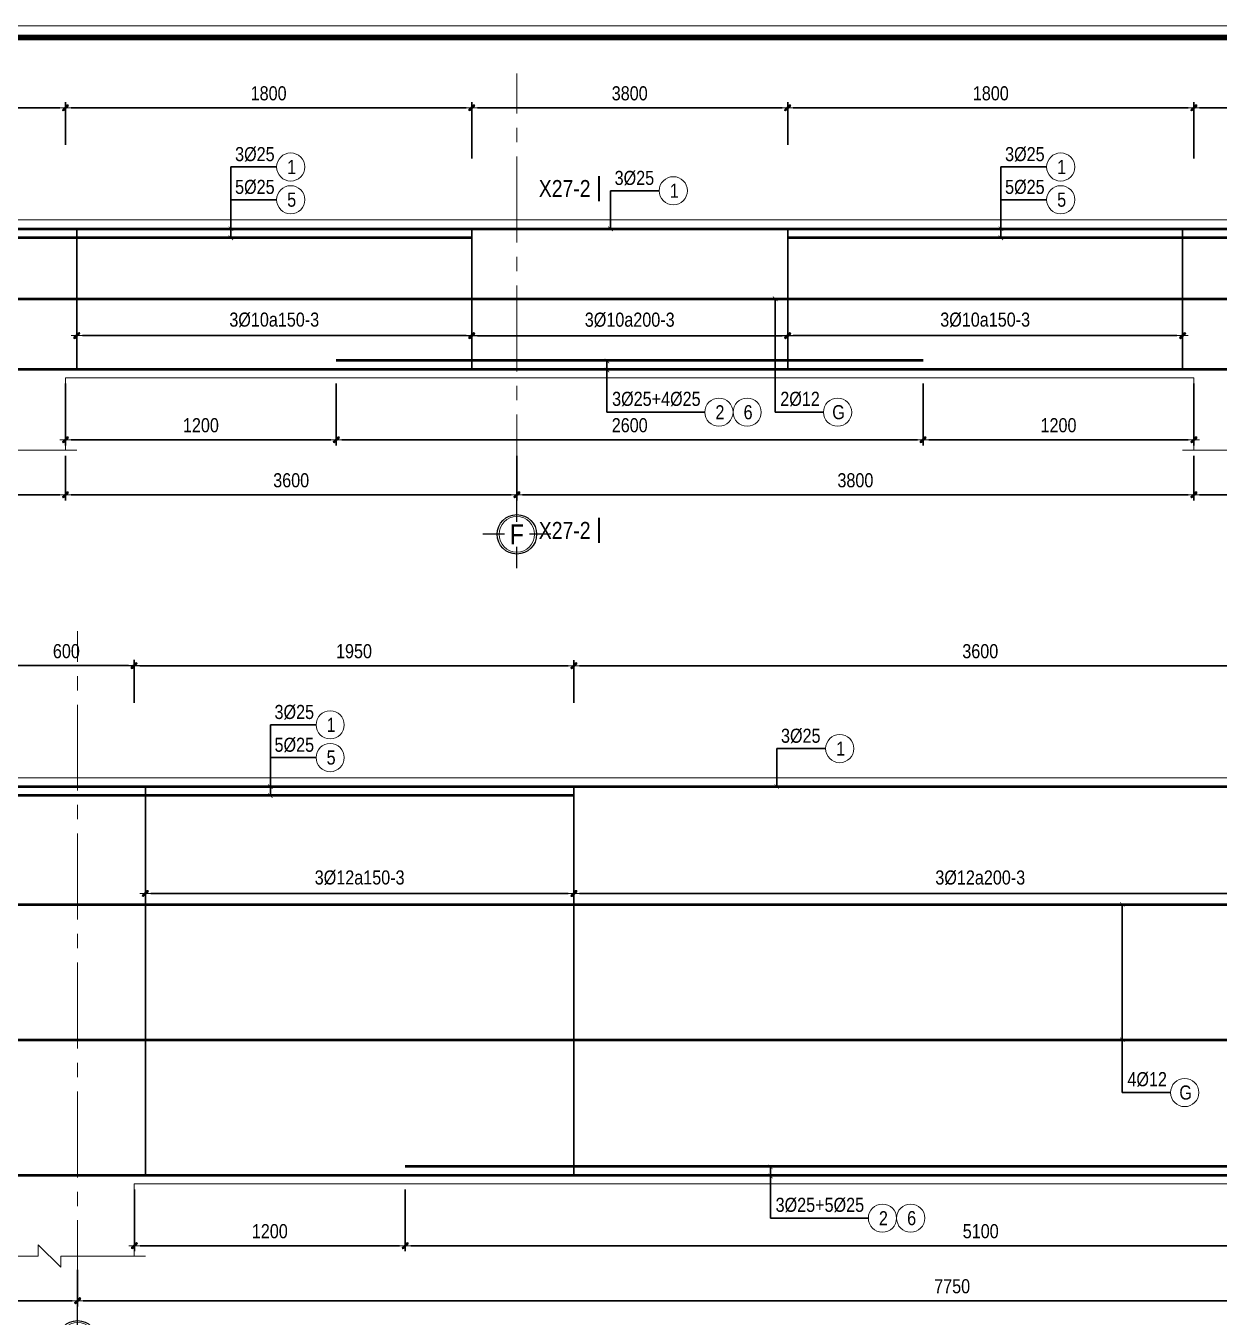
# Model space of a CAD drawing. Header units: millimetres. Extents: x 397144 to 8960116, y 345581 to 674207.
# Drawn here: x 5004912 to 5010199, y 657787 to 663512 of the extents above; entities that cross this region are included whole.
import ezdxf
from ezdxf.enums import TextEntityAlignment as Align
from ezdxf.xclip import XClip

# ---------------------------------------------------------------- set-up
doc = ezdxf.new("R2010")
doc.units = ezdxf.units.MM
doc.header["$XCLIPFRAME"] = 0
doc.header["$PDSIZE"] = -10
doc.linetypes.add('CENTER2', pattern=[28.575, 19.05, -3.175, 3.175, -3.175])
doc.linetypes.add('HIDDEN', pattern=[0.375, 0.25, -0.125])
doc.layers.get('0').update_dxf_attribs({"linetype": 'CONTINUOUS'})
doc.layers.get('Defpoints').update_dxf_attribs({"color": 12, "linetype": 'CONTINUOUS'})
for name, color, linetype, lineweight in [('2', 2, 'CONTINUOUS', 20), ('CDAI', 8, 'CONTINUOUS', 30), ('CTHEP', 2, 'CONTINUOUS', 50), ('DBAO', 3, 'CONTINUOUS', 20), ('DGIONG', 4, 'CONTINUOUS', 13), ('KTH', 150, 'CONTINUOUS', 5), ('Net khuat', 8, 'HIDDEN', 13), ('STICK', 1, 'CONTINUOUS', 9), ('TEXT', 7, 'CONTINUOUS', 15)]:
    doc.layers.add(name, color=color, linetype=linetype, lineweight=lineweight)
doc.layers.add('8', color=8, linetype='CONTINUOUS')
doc.styles.add('HELVECONDENSE', font='VHELVCN_0.TTF')
doc.styles.add('Star-HelCon', font='VHELVCN_0.TTF')
doc.styles.add('TTP-HelCon', font='VHELVCN_0.TTF')
doc.styles.add('VNI-HELVE-CONDENSE', font='VHELVCN_0.TTF')
doc.dimstyles.new('kc-25', dxfattribs={"dimtxt": 62.5, "dimasz": 20, "dimexe": 20, "dimexo": 50, "dimgap": 25, "dimtad": 3, "dimdec": 0, "dimzin": 0, "dimdsep": 46, "dimtxsty": 'VNI-HELVE-CONDENSE', "dimblk": 'DIM', "dimcen": 2.5, "dimclrd": 256, "dimclre": 154, "dimclrt": 7, "dimaunit": 1, "dimadec": 0, "dimazin": 0, "dimtfac": 1, "dimtdec": 0, "dimtix": 1, "dimtmove": 0, "dimatfit": 3, "dimldrblk": 'DOT', "dimfxl": 1, "dimtolj": 1, "dimtzin": 0, "dimarcsym": 0})
doc.dimstyles.new('TTP-25', dxfattribs={"dimscale": 25, "dimtxt": 2.5, "dimasz": 1, "dimexe": 1, "dimexo": 1, "dimgap": 0.09, "dimtad": 0, "dimdec": 4, "dimrnd": 5, "dimzin": 9, "dimdsep": 46, "dimtxsty": 'TTP-HelCon', "dimblk": 'Stick1', "dimcen": 0.09, "dimdle": 1.5, "dimclrd": 256, "dimclre": 256, "dimclrt": 7, "dimadec": 0, "dimazin": 0, "dimtfac": 1, "dimtdec": 4, "dimtmove": 0, "dimatfit": 3, "dimldrblk": '_ArchTick1', "dimfxl": 1, "dimtvp": 1, "dimtolj": 1, "dimtzin": 0, "dimarcsym": 0})

# ---------------------------------------------------------------- blocks, each defined once
blk = doc.blocks.new('CHG_XX_Khung ten')
blk.add_lwpolyline([(15, 579), (826, 579), (826, 15), (15, 15)], close=True)
at = {"color": 4, "linetype": 'Continuous', "const_width": 1}
blk.add_lwpolyline([(17, 577), (824, 577), (824, 17), (17, 17)], close=True, dxfattribs=at)
blk = doc.blocks.new('AX-23')
at = {"layer": 'CTHEP'}
for points in [[(5210678.44019, 643496.13721), (5163537.28851, 643496.29177)], [(5163595.52747, 643250.68189), (5163595.52747, 642974.29181), (5170027.41841, 642974.27066), (5170607.28015, 642874.26875), (5179208.43687, 642874.24047), (5179782.48238, 642974.23858), (5186008.5266, 642974.2181), (5186608.43827, 642874.21613), (5195208.43895, 642874.18785), (5195804.61955, 642974.18589), (5202007.80519, 642974.16549), (5202608.43826, 642874.16351), (5210608.44019, 642874.13721), (5210608.44019, 643335.29438)]]:
    blk.add_lwpolyline(points, dxfattribs=at)
at = {"layer": 'Net khuat', "ltscale": 200}
blk.add_lwpolyline([(5163507.28851, 642935.29177), (5163507.28851, 642935.29177), (5163807.28851, 642935.29177), (5163807.28851, 643305.29177), (5210408.4402, 643305.13721), (5210408.4402, 642935.13721), (5210408.4402, 642935.13721), (5210708.4402, 642935.13721)], dxfattribs=at)
blk = doc.blocks.new('Stick1')
at = {"layer": 'STICK'}
h = blk.add_hatch(color=256, dxfattribs=at)
edge = h.paths.add_edge_path()
edge.add_line((0.3, 0.5), (-0.5, -0.3))
edge.add_arc((-0.4, -0.4), 0.141, 135, 315)
edge.add_line((-0.3, -0.5), (0.5, 0.3))
edge.add_arc((0.4, 0.4), 0.141, 315, 495)
blk.add_line((1, 0), (-1, 0), dxfattribs=at)
blk.add_lwpolyline([(0.3, 0.5), (-0.5, -0.3, 1), (-0.3, -0.5), (0.5, 0.3, 1), (0.3, 0.5, 1)], format="xyb", dxfattribs=at)
blk = doc.blocks.new('*D2116')
at = {"layer": 'Defpoints', "color": 0, "transparency": 16777216}
for p in [(5196900.1, 630867.2), (5197500.1, 630867.2), (5197500.1, 630669)]:
    blk.add_point(p, dxfattribs=at)
at = {"layer": 'KTH', "lineweight": -2, "transparency": 16777216}
for p, q in [((5196900.1, 630842.2), (5196900.1, 630644)), ((5197500.1, 630842.2), (5197500.1, 630644)), ((5196925.1, 630669), (5197475.1, 630669))]:
    blk.add_line(p, q, dxfattribs=at)
at = {"layer": 'KTH', "lineweight": -2, "transparency": 16777216, "xscale": 25, "yscale": 25, "zscale": 25, "rotation": 180}
blk.add_blockref('Stick1', (5196900.1, 630669), dxfattribs=at)
at = {"layer": 'KTH', "lineweight": -2, "transparency": 16777216, "xscale": 25, "yscale": 25, "zscale": 25}
blk.add_blockref('Stick1', (5197500.1, 630669), dxfattribs=at)
at = {"layer": 'KTH', "color": 7, "transparency": 16777216, "insert": (5197200.1, 630732.8), "char_height": 62.5, "attachment_point": 5, "style": 'TTP-HelCon'}
blk.add_mtext('\\A1;600', dxfattribs=at)
blk = doc.blocks.new('_ArchTick1')
at = {"color": 0, "const_width": 3.81}
blk.add_lwpolyline([(-12.7, -12.7), (12.7, 12.7)], dxfattribs=at)
blk = doc.blocks.new('*D2120')
at = {"layer": 'Defpoints', "color": 0, "transparency": 16777216}
for p in [(5202500.1, 630867.2), (5203100.1, 630867.2), (5203100.1, 630669)]:
    blk.add_point(p, dxfattribs=at)
at = {"layer": 'KTH', "lineweight": -2, "transparency": 16777216}
for p, q in [((5202500.1, 630842.2), (5202500.1, 630644)), ((5203100.1, 630842.2), (5203100.1, 630644)), ((5202525.1, 630669), (5203075.1, 630669))]:
    blk.add_line(p, q, dxfattribs=at)
at = {"layer": 'KTH', "lineweight": -2, "transparency": 16777216, "xscale": 25, "yscale": 25, "zscale": 25, "rotation": 180}
blk.add_blockref('Stick1', (5202500.1, 630669), dxfattribs=at)
at = {"layer": 'KTH', "lineweight": -2, "transparency": 16777216, "xscale": 25, "yscale": 25, "zscale": 25}
blk.add_blockref('Stick1', (5203100.1, 630669), dxfattribs=at)
at = {"layer": 'KTH', "color": 7, "transparency": 16777216, "insert": (5202800.1, 630732.8), "char_height": 62.5, "attachment_point": 5, "style": 'TTP-HelCon'}
blk.add_mtext('\\A1;600', dxfattribs=at)
blk = doc.blocks.new('*D2121')
at = {"layer": 'Defpoints', "color": 0, "transparency": 16777216}
for p in [(5197500.1, 632384.5), (5196900.1, 632195.5), (5197500.1, 632195.5)]:
    blk.add_point(p, dxfattribs=at)
at = {"layer": 'KTH', "lineweight": -2, "transparency": 16777216}
for p, q in [((5196900.1, 632220.5), (5196900.1, 632409.5)), ((5196925.1, 632384.5), (5197475.1, 632384.5)), ((5197500.1, 632220.5), (5197500.1, 632409.5))]:
    blk.add_line(p, q, dxfattribs=at)
at = {"layer": 'KTH', "lineweight": -2, "transparency": 16777216, "xscale": 25, "yscale": 25, "zscale": 25, "rotation": 180}
blk.add_blockref('Stick1', (5196900.1, 632384.5), dxfattribs=at)
at = {"layer": 'KTH', "lineweight": -2, "transparency": 16777216, "xscale": 25, "yscale": 25, "zscale": 25}
blk.add_blockref('Stick1', (5197500.1, 632384.5), dxfattribs=at)
at = {"layer": 'KTH', "color": 7, "transparency": 16777216, "insert": (5197200.1, 632448.3), "char_height": 62.5, "attachment_point": 5, "style": 'TTP-HelCon'}
blk.add_mtext('\\A1;600', dxfattribs=at)
blk = doc.blocks.new('*D2122')
at = {"layer": 'Defpoints', "color": 0, "transparency": 16777216}
for p in [(5203100.1, 632384.5), (5202500.1, 632195.5), (5203100.1, 632195.5)]:
    blk.add_point(p, dxfattribs=at)
at = {"layer": 'KTH', "lineweight": -2, "transparency": 16777216}
for p, q in [((5202500.1, 632220.5), (5202500.1, 632409.5)), ((5202525.1, 632384.5), (5203075.1, 632384.5)), ((5203100.1, 632220.5), (5203100.1, 632409.5))]:
    blk.add_line(p, q, dxfattribs=at)
at = {"layer": 'KTH', "lineweight": -2, "transparency": 16777216, "xscale": 25, "yscale": 25, "zscale": 25, "rotation": 180}
blk.add_blockref('Stick1', (5202500.1, 632384.5), dxfattribs=at)
at = {"layer": 'KTH', "lineweight": -2, "transparency": 16777216, "xscale": 25, "yscale": 25, "zscale": 25}
blk.add_blockref('Stick1', (5203100.1, 632384.5), dxfattribs=at)
at = {"layer": 'KTH', "color": 7, "transparency": 16777216, "insert": (5202800.1, 632448.3), "char_height": 62.5, "attachment_point": 5, "style": 'TTP-HelCon'}
blk.add_mtext('\\A1;600', dxfattribs=at)
blk = doc.blocks.new('*D2123')
at = {"layer": 'Defpoints', "color": 0, "transparency": 16777216}
for p in [(5200700.1, 631657.1), (5202450.1, 631657.1), (5200700.1, 631374.4)]:
    blk.add_point(p, dxfattribs=at)
at = {"layer": 'KTH', "lineweight": -2, "transparency": 16777216}
for p, q in [((5200700.1, 631632.1), (5200700.1, 631349.4)), ((5202450.1, 631632.1), (5202450.1, 631349.4)), ((5202425.1, 631374.4), (5200725.1, 631374.4))]:
    blk.add_line(p, q, dxfattribs=at)
at = {"layer": 'KTH', "lineweight": -2, "transparency": 16777216, "xscale": 25, "yscale": 25, "zscale": 25, "rotation": 180}
blk.add_blockref('Stick1', (5200700.1, 631374.4), dxfattribs=at)
at = {"layer": 'KTH', "lineweight": -2, "transparency": 16777216, "xscale": 25, "yscale": 25, "zscale": 25}
blk.add_blockref('Stick1', (5202450.1, 631374.4), dxfattribs=at)
at = {"layer": 'KTH', "color": 7, "transparency": 16777216, "insert": (5201575.1, 631444.3), "char_height": 62.5, "attachment_point": 5, "style": 'TTP-HelCon'}
blk.add_mtext('\\A1;3Þ10a150-3', dxfattribs=at)
blk = doc.blocks.new('*D2128')
at = {"layer": 'Defpoints', "color": 0, "transparency": 16777216}
for p in [(5214050.1, 632384.5), (5213450.1, 632195.5), (5214050.1, 632195.5)]:
    blk.add_point(p, dxfattribs=at)
at = {"layer": 'KTH', "lineweight": -2, "transparency": 16777216}
for p, q in [((5213450.1, 632220.5), (5213450.1, 632409.5)), ((5213475.1, 632384.5), (5214025.1, 632384.5)), ((5214050.1, 632220.5), (5214050.1, 632409.5))]:
    blk.add_line(p, q, dxfattribs=at)
at = {"layer": 'KTH', "lineweight": -2, "transparency": 16777216, "xscale": 25, "yscale": 25, "zscale": 25, "rotation": 180}
blk.add_blockref('Stick1', (5213450.1, 632384.5), dxfattribs=at)
at = {"layer": 'KTH', "lineweight": -2, "transparency": 16777216, "xscale": 25, "yscale": 25, "zscale": 25}
blk.add_blockref('Stick1', (5214050.1, 632384.5), dxfattribs=at)
at = {"layer": 'KTH', "color": 7, "transparency": 16777216, "insert": (5213750.1, 632448.3), "char_height": 62.5, "attachment_point": 5, "style": 'TTP-HelCon'}
blk.add_mtext('\\A1;600', dxfattribs=at)
blk = doc.blocks.new('*D2129')
at = {"layer": 'Defpoints', "color": 0, "transparency": 16777216}
for p in [(5214100.1, 631657.1), (5215999.1, 631657.1), (5215999.1, 631374.4)]:
    blk.add_point(p, dxfattribs=at)
at = {"layer": 'KTH', "lineweight": -2, "transparency": 16777216}
for p, q in [((5214100.1, 631632.1), (5214100.1, 631349.4)), ((5215999.1, 631632.1), (5215999.1, 631349.4)), ((5214125.1, 631374.4), (5215974.1, 631374.4))]:
    blk.add_line(p, q, dxfattribs=at)
at = {"layer": 'KTH', "lineweight": -2, "transparency": 16777216, "xscale": 25, "yscale": 25, "zscale": 25, "rotation": 180}
blk.add_blockref('Stick1', (5214100.1, 631374.4), dxfattribs=at)
at = {"layer": 'KTH', "lineweight": -2, "transparency": 16777216, "xscale": 25, "yscale": 25, "zscale": 25}
blk.add_blockref('Stick1', (5215999.1, 631374.4), dxfattribs=at)
at = {"layer": 'KTH', "color": 7, "transparency": 16777216, "insert": (5215049.6, 631444.3), "char_height": 62.5, "attachment_point": 5, "style": 'TTP-HelCon'}
blk.add_mtext('\\A1;3Þ12a150-3', dxfattribs=at)
blk = doc.blocks.new('dau truc')
blk.add_circle((0, 0), 180)
at = {"layer": '8'}
for p, q in [((0, 127), (0, 345)), ((-127, 0), (-345, 0)), ((345, 0), (127, 0)), ((0, -345), (0, -127))]:
    blk.add_line(p, q, dxfattribs=at)
blk.add_circle((0, 0), 200, dxfattribs=at)
at = {"layer": 'TEXT', "style": 'HELVECONDENSE'}
blk.add_attdef('A', text='', height=233, dxfattribs=at).set_placement((0, 0), align=Align.MIDDLE)
blk = doc.blocks.new('*D2087')
at = {"layer": 'Defpoints', "color": 0, "transparency": 16777216}
for p in [(5197500.1, 630867.2), (5199500.1, 630866.7), (5199500.1, 630669)]:
    blk.add_point(p, dxfattribs=at)
at = {"layer": 'KTH', "lineweight": -2, "transparency": 16777216}
for p, q in [((5197500.1, 630842.2), (5197500.1, 630644)), ((5199500.1, 630841.7), (5199500.1, 630644)), ((5197525.1, 630669), (5199475.1, 630669))]:
    blk.add_line(p, q, dxfattribs=at)
at = {"layer": 'KTH', "lineweight": -2, "transparency": 16777216, "xscale": 25, "yscale": 25, "zscale": 25, "rotation": 180}
blk.add_blockref('Stick1', (5197500.1, 630669), dxfattribs=at)
at = {"layer": 'KTH', "lineweight": -2, "transparency": 16777216, "xscale": 25, "yscale": 25, "zscale": 25}
blk.add_blockref('Stick1', (5199500.1, 630669), dxfattribs=at)
at = {"layer": 'KTH', "color": 7, "transparency": 16777216, "insert": (5198500.1, 630732.8), "char_height": 62.5, "attachment_point": 5, "style": 'TTP-HelCon'}
blk.add_mtext('\\A1;3600', dxfattribs=at)
blk = doc.blocks.new('*D1697')
at = {"layer": 'Defpoints', "color": 0, "transparency": 16777216}
for p in [(5199500.1, 630866.7), (5202500.1, 630867.2), (5202500.1, 630669)]:
    blk.add_point(p, dxfattribs=at)
at = {"layer": 'KTH', "lineweight": -2, "transparency": 16777216}
for p, q in [((5199500.1, 630841.7), (5199500.1, 630644)), ((5202500.1, 630842.2), (5202500.1, 630644)), ((5199525.1, 630669), (5202475.1, 630669))]:
    blk.add_line(p, q, dxfattribs=at)
at = {"layer": 'KTH', "lineweight": -2, "transparency": 16777216, "xscale": 25, "yscale": 25, "zscale": 25, "rotation": 180}
blk.add_blockref('Stick1', (5199500.1, 630669), dxfattribs=at)
at = {"layer": 'KTH', "lineweight": -2, "transparency": 16777216, "xscale": 25, "yscale": 25, "zscale": 25}
blk.add_blockref('Stick1', (5202500.1, 630669), dxfattribs=at)
at = {"layer": 'KTH', "color": 7, "transparency": 16777216, "insert": (5201000.1, 630732.8), "char_height": 62.5, "attachment_point": 5, "style": 'TTP-HelCon'}
blk.add_mtext('\\A1;3800', dxfattribs=at)
blk = doc.blocks.new('*D2133')
at = {"layer": 'Defpoints', "color": 0, "transparency": 16777216}
for p in [(5207300.1, 629753.3), (5213800.1, 629730.8), (5213800.1, 629569)]:
    blk.add_point(p, dxfattribs=at)
at = {"layer": 'KTH', "lineweight": -2, "transparency": 16777216}
for p, q in [((5207300.1, 629728.3), (5207300.1, 629544)), ((5213800.1, 629705.8), (5213800.1, 629544)), ((5207325.1, 629569), (5213775.1, 629569))]:
    blk.add_line(p, q, dxfattribs=at)
at = {"layer": 'KTH', "lineweight": -2, "transparency": 16777216, "xscale": 25, "yscale": 25, "zscale": 25, "rotation": 180}
blk.add_blockref('Stick1', (5207300.1, 629569), dxfattribs=at)
at = {"layer": 'KTH', "lineweight": -2, "transparency": 16777216, "xscale": 25, "yscale": 25, "zscale": 25}
blk.add_blockref('Stick1', (5213800.1, 629569), dxfattribs=at)
at = {"layer": 'KTH', "color": 7, "transparency": 16777216, "insert": (5210550.1, 629632.8), "char_height": 62.5, "attachment_point": 5, "style": 'TTP-HelCon'}
blk.add_mtext('\\A1;6500', dxfattribs=at)
blk = doc.blocks.new('*D1700')
at = {"layer": 'Defpoints', "color": 0, "transparency": 16777216}
for p in [(5221550.1, 629767.2), (5213800.1, 629730.8), (5221550.1, 629569)]:
    blk.add_point(p, dxfattribs=at)
at = {"layer": 'KTH', "lineweight": -2, "transparency": 16777216}
for p, q in [((5221550.1, 629742.2), (5221550.1, 629544)), ((5213800.1, 629705.8), (5213800.1, 629544)), ((5213825.1, 629569), (5221525.1, 629569))]:
    blk.add_line(p, q, dxfattribs=at)
at = {"layer": 'KTH', "lineweight": -2, "transparency": 16777216, "xscale": 25, "yscale": 25, "zscale": 25, "rotation": 180}
blk.add_blockref('Stick1', (5213800.1, 629569), dxfattribs=at)
at = {"layer": 'KTH', "lineweight": -2, "transparency": 16777216, "xscale": 25, "yscale": 25, "zscale": 25}
blk.add_blockref('Stick1', (5221550.1, 629569), dxfattribs=at)
at = {"layer": 'KTH', "color": 7, "transparency": 16777216, "insert": (5217675.1, 629632.8), "char_height": 62.5, "attachment_point": 5, "style": 'TTP-HelCon'}
blk.add_mtext('\\A1;7750', dxfattribs=at)
blk = doc.blocks.new('*D2088')
at = {"layer": 'Defpoints', "color": 0, "transparency": 16777216}
for p in [(5199300.1, 632384.5), (5197500.1, 632195.5), (5199300.1, 632134.8)]:
    blk.add_point(p, dxfattribs=at)
at = {"layer": 'KTH', "lineweight": -2, "transparency": 16777216}
for p, q in [((5197500.1, 632220.5), (5197500.1, 632409.5)), ((5197525.1, 632384.5), (5199275.1, 632384.5)), ((5199300.1, 632159.8), (5199300.1, 632409.5))]:
    blk.add_line(p, q, dxfattribs=at)
at = {"layer": 'KTH', "lineweight": -2, "transparency": 16777216, "xscale": 25, "yscale": 25, "zscale": 25, "rotation": 180}
blk.add_blockref('Stick1', (5197500.1, 632384.5), dxfattribs=at)
at = {"layer": 'KTH', "lineweight": -2, "transparency": 16777216, "xscale": 25, "yscale": 25, "zscale": 25}
blk.add_blockref('Stick1', (5199300.1, 632384.5), dxfattribs=at)
at = {"layer": 'KTH', "color": 7, "transparency": 16777216, "insert": (5198400.1, 632448.3), "char_height": 62.5, "attachment_point": 5, "style": 'TTP-HelCon'}
blk.add_mtext('\\A1;1800', dxfattribs=at)
blk = doc.blocks.new('*D2089')
at = {"layer": 'Defpoints', "color": 0, "transparency": 16777216}
for p in [(5202500.1, 632384.5), (5200700.1, 632195.5), (5202500.1, 632134.8)]:
    blk.add_point(p, dxfattribs=at)
at = {"layer": 'KTH', "lineweight": -2, "transparency": 16777216}
for p, q in [((5200700.1, 632220.5), (5200700.1, 632409.5)), ((5200725.1, 632384.5), (5202475.1, 632384.5)), ((5202500.1, 632159.8), (5202500.1, 632409.5))]:
    blk.add_line(p, q, dxfattribs=at)
at = {"layer": 'KTH', "lineweight": -2, "transparency": 16777216, "xscale": 25, "yscale": 25, "zscale": 25, "rotation": 180}
blk.add_blockref('Stick1', (5200700.1, 632384.5), dxfattribs=at)
at = {"layer": 'KTH', "lineweight": -2, "transparency": 16777216, "xscale": 25, "yscale": 25, "zscale": 25}
blk.add_blockref('Stick1', (5202500.1, 632384.5), dxfattribs=at)
at = {"layer": 'KTH', "color": 7, "transparency": 16777216, "insert": (5201600.1, 632448.3), "char_height": 62.5, "attachment_point": 5, "style": 'TTP-HelCon'}
blk.add_mtext('\\A1;1800', dxfattribs=at)
blk = doc.blocks.new('*D2090')
at = {"layer": 'Defpoints', "color": 0, "transparency": 16777216}
for p in [(5200700.1, 632384.5), (5200700.1, 632195.5), (5199300.1, 632134.8)]:
    blk.add_point(p, dxfattribs=at)
at = {"layer": 'KTH', "lineweight": -2, "transparency": 16777216}
for p, q in [((5199300.1, 632159.8), (5199300.1, 632409.5)), ((5199325.1, 632384.5), (5200675.1, 632384.5)), ((5200700.1, 632220.5), (5200700.1, 632409.5))]:
    blk.add_line(p, q, dxfattribs=at)
at = {"layer": 'KTH', "lineweight": -2, "transparency": 16777216, "xscale": 25, "yscale": 25, "zscale": 25, "rotation": 180}
blk.add_blockref('Stick1', (5199300.1, 632384.5), dxfattribs=at)
at = {"layer": 'KTH', "lineweight": -2, "transparency": 16777216, "xscale": 25, "yscale": 25, "zscale": 25}
blk.add_blockref('Stick1', (5200700.1, 632384.5), dxfattribs=at)
at = {"layer": 'KTH', "color": 7, "transparency": 16777216, "insert": (5200000.1, 632448.3), "char_height": 62.5, "attachment_point": 5, "style": 'TTP-HelCon'}
blk.add_mtext('\\A1;3800', dxfattribs=at)
blk = doc.blocks.new('*D2091')
at = {"layer": 'Defpoints', "color": 0, "transparency": 16777216}
for p in [(5197550.1, 631657.1), (5199300.1, 631657.1), (5197550.1, 631374.4)]:
    blk.add_point(p, dxfattribs=at)
at = {"layer": 'KTH', "lineweight": -2, "transparency": 16777216}
for p, q in [((5197550.1, 631632.1), (5197550.1, 631349.4)), ((5199300.1, 631632.1), (5199300.1, 631349.4)), ((5199275.1, 631374.4), (5197575.1, 631374.4))]:
    blk.add_line(p, q, dxfattribs=at)
at = {"layer": 'KTH', "lineweight": -2, "transparency": 16777216, "xscale": 25, "yscale": 25, "zscale": 25, "rotation": 180}
blk.add_blockref('Stick1', (5197550.1, 631374.4), dxfattribs=at)
at = {"layer": 'KTH', "lineweight": -2, "transparency": 16777216, "xscale": 25, "yscale": 25, "zscale": 25}
blk.add_blockref('Stick1', (5199300.1, 631374.4), dxfattribs=at)
at = {"layer": 'KTH', "color": 7, "transparency": 16777216, "insert": (5198425.1, 631444.3), "char_height": 62.5, "attachment_point": 5, "style": 'TTP-HelCon'}
blk.add_mtext('\\A1;3Þ10a150-3', dxfattribs=at)
blk = doc.blocks.new('*D2092')
at = {"layer": 'Defpoints', "color": 0, "transparency": 16777216}
for p in [(5199300.1, 631657.2), (5200700.1, 631537.2), (5199300.1, 631374.1)]:
    blk.add_point(p, dxfattribs=at)
at = {"layer": 'KTH', "lineweight": -2, "transparency": 16777216}
for p, q in [((5199300.1, 631632.2), (5199300.1, 631349.1)), ((5200700.1, 631512.2), (5200700.1, 631349.1)), ((5200675.1, 631374.1), (5199325.1, 631374.1))]:
    blk.add_line(p, q, dxfattribs=at)
at = {"layer": 'KTH', "lineweight": -2, "transparency": 16777216, "xscale": 25, "yscale": 25, "zscale": 25, "rotation": 180}
blk.add_blockref('Stick1', (5199300.1, 631374.1), dxfattribs=at)
at = {"layer": 'KTH', "lineweight": -2, "transparency": 16777216, "xscale": 25, "yscale": 25, "zscale": 25}
blk.add_blockref('Stick1', (5200700.1, 631374.1), dxfattribs=at)
at = {"layer": 'KTH', "color": 7, "transparency": 16777216, "insert": (5200000.1, 631444), "char_height": 62.5, "attachment_point": 5, "style": 'TTP-HelCon'}
blk.add_mtext('\\A1;3Þ10a200-3', dxfattribs=at)
blk = doc.blocks.new('*D2093')
at = {"layer": 'Defpoints', "color": 0, "transparency": 16777216}
for p in [(5197500.1, 631187.2), (5198700.1, 631187.1), (5198700.1, 630912.9)]:
    blk.add_point(p, dxfattribs=at)
at = {"layer": 'KTH', "lineweight": -2, "transparency": 16777216}
for p, q in [((5197500.1, 631162.2), (5197500.1, 630887.9)), ((5198700.1, 631162.1), (5198700.1, 630887.9)), ((5197525.1, 630912.9), (5198675.1, 630912.9))]:
    blk.add_line(p, q, dxfattribs=at)
at = {"layer": 'KTH', "lineweight": -2, "transparency": 16777216, "xscale": 25, "yscale": 25, "zscale": 25, "rotation": 180}
blk.add_blockref('Stick1', (5197500.1, 630912.9), dxfattribs=at)
at = {"layer": 'KTH', "lineweight": -2, "transparency": 16777216, "xscale": 25, "yscale": 25, "zscale": 25}
blk.add_blockref('Stick1', (5198700.1, 630912.9), dxfattribs=at)
at = {"layer": 'KTH', "color": 7, "transparency": 16777216, "insert": (5198100.1, 630976.8), "char_height": 62.5, "attachment_point": 5, "style": 'TTP-HelCon'}
blk.add_mtext('\\A1;1200', dxfattribs=at)
blk = doc.blocks.new('*D2094')
at = {"layer": 'Defpoints', "color": 0, "transparency": 16777216}
for p in [(5198700.1, 631187.1), (5201300.1, 631124.5), (5201300.1, 630912.9)]:
    blk.add_point(p, dxfattribs=at)
at = {"layer": 'KTH', "lineweight": -2, "transparency": 16777216}
for p, q in [((5198700.1, 631162.1), (5198700.1, 630887.9)), ((5201300.1, 631099.5), (5201300.1, 630887.9)), ((5198725.1, 630912.9), (5201275.1, 630912.9))]:
    blk.add_line(p, q, dxfattribs=at)
at = {"layer": 'KTH', "lineweight": -2, "transparency": 16777216, "xscale": 25, "yscale": 25, "zscale": 25, "rotation": 180}
blk.add_blockref('Stick1', (5198700.1, 630912.9), dxfattribs=at)
at = {"layer": 'KTH', "lineweight": -2, "transparency": 16777216, "xscale": 25, "yscale": 25, "zscale": 25}
blk.add_blockref('Stick1', (5201300.1, 630912.9), dxfattribs=at)
at = {"layer": 'KTH', "color": 7, "transparency": 16777216, "insert": (5200000.1, 630976.8), "char_height": 62.5, "attachment_point": 5, "style": 'TTP-HelCon'}
blk.add_mtext('\\A1;2600', dxfattribs=at)
blk = doc.blocks.new('*D2095')
at = {"layer": 'Defpoints', "color": 0, "transparency": 16777216}
for p in [(5201300.1, 631187.2), (5202500.1, 631187.1), (5202500.1, 630912.9)]:
    blk.add_point(p, dxfattribs=at)
at = {"layer": 'KTH', "lineweight": -2, "transparency": 16777216}
for p, q in [((5201300.1, 631162.2), (5201300.1, 630887.9)), ((5202500.1, 631162.1), (5202500.1, 630887.9)), ((5201325.1, 630912.9), (5202475.1, 630912.9))]:
    blk.add_line(p, q, dxfattribs=at)
at = {"layer": 'KTH', "lineweight": -2, "transparency": 16777216, "xscale": 25, "yscale": 25, "zscale": 25, "rotation": 180}
blk.add_blockref('Stick1', (5201300.1, 630912.9), dxfattribs=at)
at = {"layer": 'KTH', "lineweight": -2, "transparency": 16777216, "xscale": 25, "yscale": 25, "zscale": 25}
blk.add_blockref('Stick1', (5202500.1, 630912.9), dxfattribs=at)
at = {"layer": 'KTH', "color": 7, "transparency": 16777216, "insert": (5201900.1, 630976.8), "char_height": 62.5, "attachment_point": 5, "style": 'TTP-HelCon'}
blk.add_mtext('\\A1;1200', dxfattribs=at)
blk = doc.blocks.new('DIM')
h = blk.add_hatch(color=1)
h.paths.add_polyline_path([(0.49, 0.29, 1), (0.29, 0.49), (-0.19, 0), (0.19, 0)])
h.paths.add_polyline_path([(0.19, 0), (-0.19, 0), (-0.49, -0.29, 1), (-0.29, -0.49)])
at = {"color": 9}
for p, q in [((-0.19, 0), (-1.5, 0)), ((0.19, 0), (1.5, 0))]:
    blk.add_line(p, q, dxfattribs=at)
at = {"color": 1}
for p, q in [((-0.49, -0.29), (0.29, 0.49)), ((-0.29, -0.49), (0.49, 0.29)), ((-0.19, 0), (0.19, 0))]:
    blk.add_line(p, q, dxfattribs=at)
blk.add_arc((-0.39, -0.39), 0.138, 135, 315, dxfattribs=at)
blk = doc.blocks.new('*D2078')
at = {"layer": 'Defpoints', "color": 0, "transparency": 16777216}
for p in [(5214050.1, 632384.3), (5214050.1, 632195.3), (5215999.1, 632195.3)]:
    blk.add_point(p, dxfattribs=at)
at = {"layer": 'KTH', "lineweight": -2, "transparency": 16777216}
for p, q in [((5214050.1, 632220.3), (5214050.1, 632409.3)), ((5215974.1, 632384.3), (5214075.1, 632384.3)), ((5215999.1, 632220.3), (5215999.1, 632409.3))]:
    blk.add_line(p, q, dxfattribs=at)
at = {"layer": 'KTH', "lineweight": -2, "transparency": 16777216, "xscale": 25, "yscale": 25, "zscale": 25, "rotation": 180}
blk.add_blockref('Stick1', (5214050.1, 632384.3), dxfattribs=at)
at = {"layer": 'KTH', "lineweight": -2, "transparency": 16777216, "xscale": 25, "yscale": 25, "zscale": 25}
blk.add_blockref('Stick1', (5215999.1, 632384.3), dxfattribs=at)
at = {"layer": 'KTH', "color": 7, "transparency": 16777216, "insert": (5215024.6, 632448.1), "char_height": 62.5, "attachment_point": 5, "style": 'TTP-HelCon'}
blk.add_mtext('\\A1;1950', dxfattribs=at)
blk = doc.blocks.new('*D2079')
at = {"layer": 'Defpoints', "color": 0, "transparency": 16777216}
for p in [(5219600.1, 632384.3), (5219600.1, 632220.5), (5215999.1, 632195.3)]:
    blk.add_point(p, dxfattribs=at)
at = {"layer": 'KTH', "lineweight": -2, "transparency": 16777216}
for p, q in [((5215999.1, 632220.3), (5215999.1, 632409.3)), ((5216024.1, 632384.3), (5219575.1, 632384.3)), ((5219600.1, 632245.5), (5219600.1, 632409.3))]:
    blk.add_line(p, q, dxfattribs=at)
at = {"layer": 'KTH', "lineweight": -2, "transparency": 16777216, "xscale": 25, "yscale": 25, "zscale": 25, "rotation": 180}
blk.add_blockref('Stick1', (5215999.1, 632384.3), dxfattribs=at)
at = {"layer": 'KTH', "lineweight": -2, "transparency": 16777216, "xscale": 25, "yscale": 25, "zscale": 25}
blk.add_blockref('Stick1', (5219600.1, 632384.3), dxfattribs=at)
at = {"layer": 'KTH', "color": 7, "transparency": 16777216, "insert": (5217799.6, 632448.1), "char_height": 62.5, "attachment_point": 5, "style": 'TTP-HelCon'}
blk.add_mtext('\\A1;3600', dxfattribs=at)
blk = doc.blocks.new('*D2080')
at = {"layer": 'Defpoints', "color": 0, "transparency": 16777216}
for p in [(5215999.1, 631657.3), (5219600.1, 631537.3), (5215999.1, 631374.2)]:
    blk.add_point(p, dxfattribs=at)
at = {"layer": 'KTH', "lineweight": -2, "transparency": 16777216}
for p, q in [((5215999.1, 631632.3), (5215999.1, 631349.2)), ((5219600.1, 631512.3), (5219600.1, 631349.2)), ((5219575.1, 631374.2), (5216024.1, 631374.2))]:
    blk.add_line(p, q, dxfattribs=at)
at = {"layer": 'KTH', "lineweight": -2, "transparency": 16777216, "xscale": 25, "yscale": 25, "zscale": 25, "rotation": 180}
blk.add_blockref('Stick1', (5215999.1, 631374.2), dxfattribs=at)
at = {"layer": 'KTH', "lineweight": -2, "transparency": 16777216, "xscale": 25, "yscale": 25, "zscale": 25}
blk.add_blockref('Stick1', (5219600.1, 631374.2), dxfattribs=at)
at = {"layer": 'KTH', "color": 7, "transparency": 16777216, "insert": (5217799.6, 631444.1), "char_height": 62.5, "attachment_point": 5, "style": 'TTP-HelCon'}
blk.add_mtext('\\A1;3Þ12a200-3', dxfattribs=at)
blk = doc.blocks.new('*D2084')
at = {"layer": 'Defpoints', "color": 0, "transparency": 16777216}
for p in [(5214051.6, 630087.2), (5215251.6, 630087.2), (5215251.6, 629813)]:
    blk.add_point(p, dxfattribs=at)
at = {"layer": 'KTH', "lineweight": -2, "transparency": 16777216}
for p, q in [((5214051.6, 630062.2), (5214051.6, 629788)), ((5215251.6, 630062.2), (5215251.6, 629788)), ((5214076.6, 629813), (5215226.6, 629813))]:
    blk.add_line(p, q, dxfattribs=at)
at = {"layer": 'KTH', "lineweight": -2, "transparency": 16777216, "xscale": 25, "yscale": 25, "zscale": 25, "rotation": 180}
blk.add_blockref('Stick1', (5214051.6, 629813), dxfattribs=at)
at = {"layer": 'KTH', "lineweight": -2, "transparency": 16777216, "xscale": 25, "yscale": 25, "zscale": 25}
blk.add_blockref('Stick1', (5215251.6, 629813), dxfattribs=at)
at = {"layer": 'KTH', "color": 7, "transparency": 16777216, "insert": (5214651.6, 629876.8), "char_height": 62.5, "attachment_point": 5, "style": 'TTP-HelCon'}
blk.add_mtext('\\A1;1200', dxfattribs=at)
blk = doc.blocks.new('*D2085')
at = {"layer": 'Defpoints', "color": 0, "transparency": 16777216}
for p in [(5215251.6, 630087.2), (5220351.6, 630024.6), (5220351.6, 629813)]:
    blk.add_point(p, dxfattribs=at)
at = {"layer": 'KTH', "lineweight": -2, "transparency": 16777216}
for p, q in [((5215251.6, 630062.2), (5215251.6, 629788)), ((5220351.6, 629999.6), (5220351.6, 629788)), ((5215276.6, 629813), (5220326.6, 629813))]:
    blk.add_line(p, q, dxfattribs=at)
at = {"layer": 'KTH', "lineweight": -2, "transparency": 16777216, "xscale": 25, "yscale": 25, "zscale": 25, "rotation": 180}
blk.add_blockref('Stick1', (5215251.6, 629813), dxfattribs=at)
at = {"layer": 'KTH', "lineweight": -2, "transparency": 16777216, "xscale": 25, "yscale": 25, "zscale": 25}
blk.add_blockref('Stick1', (5220351.6, 629813), dxfattribs=at)
at = {"layer": 'KTH', "color": 7, "transparency": 16777216, "insert": (5217801.6, 629876.8), "char_height": 62.5, "attachment_point": 5, "style": 'TTP-HelCon'}
blk.add_mtext('\\A1;5100', dxfattribs=at)
blk = doc.blocks.new('MC')
at = {"layer": 'CTHEP', "const_width": 10}
blk.add_lwpolyline([(0, 150), (0, 0)], dxfattribs=at)
at = {"layer": 'TEXT', "style": 'TTP-HelCon'}
blk.add_attdef('A', text='', height=100, dxfattribs=at).set_placement((-50, 25.5), align=Align.RIGHT)
blk = doc.blocks.new('AX-27')
at = {"layer": 'CDAI', "ltscale": 52.5}
for p, q in [((5197550.08797, 631849.86574), (5197550.08797, 631219.86574)), ((5199300.0723, 631852.11629), (5199300.0723, 631222.11629)), ((5200700.0723, 631852.11374), (5200700.0723, 631222.11374)), ((5202450.05418, 631852.11629), (5202450.05418, 631222.11629)), ((5214100.09042, 631852.11629), (5214100.09042, 630122.11629)), ((5215999.09688, 631851.88259), (5215999.09688, 630126.13328))]:
    blk.add_line(p, q, dxfattribs=at)
at = {"layer": 'CTHEP'}
for p, q in [((5190832.99736, 631537.16738), (5207172.75832, 631537.19678)), ((5206868.14885, 631326.16682), (5221913.02088, 631326.11156)), ((5198700.0723, 631266.14739), (5201300.05344, 631266.08403)), ((5206868.14885, 630726.16682), (5221913.02088, 630726.11156)), ((5215251.61366, 630166.21992), (5220351.58643, 630166.16606))]:
    blk.add_line(p, q, dxfattribs=at)
blk.add_lwpolyline([(5190645.0723, 631229.20875), (5190645.0723, 631828.16738, -0.414213562), (5190665.0723, 631848.16738), (5222080.0723, 631848.11118, -0.414213562), (5222100.0723, 631828.11118), (5222100.0723, 630122.71044)], format="xyb", dxfattribs=at)
at = {"layer": 'CTHEP', "flags": 128}
for points in [[(5199300.0723, 631808.18274), (5194800.05418, 631808.18044)], [(5204300.0723, 631808.18274), (5200700.0723, 631808.18044)], [(5215999.09688, 631808.18255), (5211900.0723, 631808.18044)]]:
    blk.add_lwpolyline(points, dxfattribs=at)
at = {"layer": 'CTHEP'}
for points in [[(5190743.69701, 631764.44661), (5190743.69701, 631226.16738), (5207789.00913, 631226.1654), (5207789.00913, 631226.1654)], [(5206715.51709, 631060.06516), (5206715.51709, 630126.16738), (5222015.58573, 630126.11118), (5222015.58573, 630918.35397)]]:
    blk.add_lwpolyline(points, dxfattribs=at)
at = {"layer": 'DBAO'}
for p, q in [((5222150.0723, 631886.88758), (5190600.0723, 631887.17371)), ((5197500.0723, 630867.16406), (5197500.0723, 631187.11108)), ((5197500.0723, 631187.11108), (5202500.0723, 631187.11108)), ((5202500.05418, 630867.16738), (5202500.05757, 631187.11108)), ((5214050.0723, 629767.16406), (5214050.0723, 630087.11108)), ((5214050.0723, 630087.11108), (5221550.05757, 630087.03166))]:
    blk.add_line(p, q, dxfattribs=at)
at = {"layer": 'DGIONG'}
for points in [[(5196850.08153, 630867.16738), (5197075.08153, 630867.16738), (5197075.08153, 630917.16738), (5197175.08153, 630817.16738), (5197175.08153, 630867.16738), (5197550.08078, 630867.16354)], [(5202450.08153, 630867.16738), (5202675.08153, 630867.16738), (5202675.08153, 630917.16738), (5202775.08153, 630817.16738), (5202775.08153, 630867.16738), (5203150.08078, 630867.16354)], [(5213400.08153, 629767.16738), (5213625.08153, 629767.16738), (5213625.08153, 629817.16738), (5213725.08153, 629717.16738), (5213725.08153, 629767.16738), (5214100.08078, 629767.16354)]]:
    blk.add_lwpolyline(points, dxfattribs=at)
for centre in [(5198498.08821, 632122.01), (5201909.93476, 632122.01), (5214919.00962, 632122.01), (5198498.08821, 631976.711), (5200193.36827, 632016.59088), (5201909.93476, 631976.711), (5214919.00962, 631976.711), (5217176.74977, 632016.59088), (5200395.51653, 631035.03751), (5200520.51653, 631035.03751), (5200921.17952, 631035.03751), (5218705.34962, 630491.9606), (5217366.22711, 629935.03751), (5217491.22711, 629935.03751)]:
    blk.add_circle(centre, 62.5, dxfattribs=at)
at = {"layer": 'Net khuat', "linetype": 'CENTER2', "ltscale": 20}
for p, q in [((5199500.0723, 630644.35681), (5199500.0723, 632536.82569)), ((5213800.0723, 629544.35681), (5213800.0723, 632536.82569))]:
    blk.add_line(p, q, dxfattribs=at)
at = {"xscale": 0.75, "yscale": 0.75, "zscale": 0.75}
for p in [(5199864.0042, 631970.04275), (5199864.0042, 630454.38548)]:
    blk.add_blockref('MC', p, dxfattribs=at).add_auto_attribs({'A': 'X27-2'})
at = {"layer": '2', "ltscale": 300}
ref = blk.add_blockref('dau truc', (5199500.0723, 630493.49228), dxfattribs=dict(at, xscale=0.4367131292819977, yscale=0.4367131292819977, zscale=0.4367131292819977))
ref.add_attrib('A', 'F', dxfattribs={"layer": 'TEXT', "height": 87.5, "style": 'HELVECONDENSE'}).set_placement((5199500.0723, 630493.49228), align=Align.MIDDLE)
ref = blk.add_blockref('dau truc', (5213800.0723, 629393.49228), dxfattribs=dict(at, xscale=0.4367131292819977, yscale=0.4367131292819977, zscale=0.4367131292819977))
ref.add_attrib('A', 'H', dxfattribs={"layer": 'TEXT', "height": 87.5, "style": 'HELVECONDENSE'}).set_placement((5213800.0723, 629393.49228), align=Align.MIDDLE)
at = {"layer": 'TEXT', "style": 'TTP-HelCon'}
for s, p in [('3Þ25', (5198251.57816, 632147.86295)), ('3Þ25', (5201663.4247, 632147.86295)), ('3Þ25', (5214672.49957, 632147.86295)), ('3Þ25', (5199933.24438, 632042.44383)), ('3Þ25', (5216916.62588, 632042.44383)), ('5Þ25', (5198251.57816, 632002.56395)), ('5Þ25', (5201663.4247, 632002.56395)), ('5Þ25', (5214672.49957, 632002.56395)), ('3Þ25+4Þ25', (5199922.07531, 631062.93457)), ('2Þ12', (5200667.37166, 631062.93457)), ('4Þ12', (5218451.54175, 630519.85766)), ('3Þ25+5Þ25', (5216892.78588, 629962.93457))]:
    blk.add_text(s, height=62.5, dxfattribs=at).set_placement(p)
at = {"layer": 'TEXT', "style": 'Star-HelCon'}
for s, p in [('1', (5198502.25488, 632122.01)), ('1', (5201914.10142, 632122.01)), ('1', (5214923.17629, 632122.01)), ('1', (5200197.53494, 632016.59088)), ('1', (5217180.91643, 632016.59088)), ('5', (5198502.25488, 631976.711)), ('5', (5201914.10142, 631976.711)), ('5', (5214923.17629, 631976.711)), ('2', (5200399.6832, 631035.03751)), ('6', (5200524.6832, 631035.03751)), ('G', (5200925.34619, 631035.03751)), ('G', (5218709.51629, 630491.9606)), ('2', (5217370.39378, 629935.03751)), ('6', (5217495.39378, 629935.03751))]:
    blk.add_text(s, height=62.5, dxfattribs=at).set_placement(p, align=Align.MIDDLE)
at = {"layer": 'KTH'}
for base, p1, p2, picture, middle in [((5197500.0723, 632384.51063), (5196900.0723, 632195.50552), (5197500.0723, 632195.50552), '*D2121', (5197200.0723, 632448.34396)), ((5199300.0723, 632384.51063), (5197500.0723, 632195.50552), (5199300.0723, 632134.82226), '*D2088', (5198400.0723, 632448.34396)), ((5202500.0723, 632384.51063), (5200700.0723, 632195.50552), (5202500.0723, 632134.82226), '*D2089', (5201600.0723, 632448.34396)), ((5203100.0723, 632384.51063), (5202500.0723, 632195.50552), (5203100.0723, 632195.50552), '*D2122', (5202800.0723, 632448.34396)), ((5214050.0723, 632384.51063), (5213450.0723, 632195.50552), (5214050.0723, 632195.50552), '*D2128', (5213750.0723, 632448.34396)), ((5197500.0723, 630668.98006), (5196900.05418, 630867.16738), (5197500.0723, 630867.16738), '*D2116', (5197200.06324, 630732.81339)), ((5203100.0723, 630668.98006), (5202500.05418, 630867.16738), (5203100.0723, 630867.16738), '*D2120', (5202800.06324, 630732.81339)), ((5213800.0723, 629568.97442), (5207300.0723, 629753.27042), (5213800.0723, 629730.79114), '*D2133', (5210550.0723, 629632.80775)), ((5221550.05418, 629568.97442), (5213800.0723, 629730.79114), (5221550.05418, 629767.16738), '*D1700', (5217675.06324, 629632.80775))]:
    dim = blk.add_linear_dim(base=base, p1=p1, p2=p2, angle=180, dimstyle='TTP-25', override={"dimtmove": 1}, dxfattribs=at)
    dim.commit()
    dim.dimension.update_dxf_attribs({"geometry": picture, "text_midpoint": middle})
for base, p1, p2, text, picture, middle in [((5200700.0723, 632384.51063), (5199300.0723, 632134.82226), (5200700.0723, 632195.50552), '3800', '*D2090', (5200000.0723, 632448.34396)), ((5197550.08797, 631374.35173), (5199300.0723, 631657.11629), (5197550.08797, 631657.11629), '3Þ10a150-3', '*D2091', (5198425.08014, 631444.26839)), ((5199300.0723, 631374.10903), (5200700.05419, 631537.18932), (5199300.0723, 631657.16354), '3Þ10a200-3', '*D2092', (5200000.06325, 631444.0257)), ((5200700.0723, 631374.35173), (5202450.05418, 631657.11629), (5200700.0723, 631657.11629), '3Þ10a150-3', '*D2123', (5201575.06324, 631444.26839)), ((5215999.09688, 631374.20675), (5219600.0723, 631537.28704), (5215999.09688, 631657.26126), '3Þ12a200-3', '*D2080', (5217799.58459, 631444.12342)), ((5199500.0723, 630668.98006), (5197500.0723, 630867.16738), (5199500.0723, 630866.74821), '3600', '*D2087', (5198500.0723, 630732.81339)), ((5202500.05418, 630668.98006), (5199500.0723, 630866.74821), (5202500.05418, 630867.16738), '3800', '*D1697', (5201000.06324, 630732.81339))]:
    dim = blk.add_linear_dim(base=base, p1=p1, p2=p2, angle=180, text=text, dimstyle='TTP-25', override={"dimtmove": 1}, dxfattribs=at)
    dim.commit()
    dim.dimension.update_dxf_attribs({"geometry": picture, "text_midpoint": middle})
for base, p1, p2, picture, middle in [((5214050.09688, 632384.27694), (5215999.09688, 632195.27693), (5214050.09688, 632195.27693), '*D2078', (5215024.59688, 632448.11027)), ((5219600.0723, 632384.27694), (5215999.09688, 632195.27693), (5219600.0723, 632220.51063), '*D2079', (5217799.58459, 632448.11027)), ((5198700.0723, 630912.93135), (5197500.0723, 631187.16354), (5198700.0723, 631187.1492), '*D2093', (5198100.0723, 630976.76468)), ((5201300.05344, 630912.93135), (5198700.0723, 631187.1492), (5201300.05344, 631124.48232), '*D2094', (5200000.06287, 630976.76468)), ((5202500.05344, 630912.93135), (5201300.05344, 631187.16354), (5202500.05344, 631187.1492), '*D2095', (5201900.05344, 630976.76468)), ((5215251.61366, 629813.00388), (5214051.61366, 630087.23607), (5215251.61366, 630087.22173), '*D2084', (5214651.61366, 629876.83721)), ((5220351.58643, 629813.00388), (5215251.61366, 630087.22173), (5220351.58643, 630024.55484), '*D2085', (5217801.60004, 629876.83721))]:
    dim = blk.add_linear_dim(base=base, p1=p1, p2=p2, dimstyle='TTP-25', override={"dimtmove": 1}, dxfattribs=at)
    dim.commit()
    dim.dimension.update_dxf_attribs({"geometry": picture, "text_midpoint": middle})
dim = blk.add_linear_dim(base=(5215999.09688, 631374.35173), p1=(5214100.09042, 631657.11629), p2=(5215999.09688, 631657.11629), text='3Þ12a150-3', dimstyle='TTP-25', override={"dimtmove": 1}, dxfattribs=at)
dim.commit()
dim.dimension.update_dxf_attribs({"geometry": '*D2129', "text_midpoint": (5215049.59365, 631444.26839)})
at = {"layer": 'DGIONG'}
for points in [[(5198233.06639, 631848.20189), (5198233.06613, 632122.01), (5198435.58821, 632122.01)], [(5201644.91293, 631848.20189), (5201644.91267, 632122.01), (5201847.43476, 632122.01)], [(5214653.9878, 631848.20189), (5214653.98753, 632122.01), (5214856.50962, 632122.01)], [(5198233.06604, 631808.20189), (5198233.06577, 631976.711), (5198435.58786, 631976.711)], [(5199914.73261, 631848.08177), (5199914.73235, 632016.59088), (5200130.86827, 632016.59088)], [(5201644.91258, 631808.20189), (5201644.91232, 631976.711), (5201847.4344, 631976.711)], [(5214653.98745, 631808.20189), (5214653.98718, 631976.711), (5214856.50927, 631976.711)], [(5216898.11411, 631848.08177), (5216898.11385, 632016.59088), (5217114.24977, 632016.59088)], [(5200644.35989, 631537.16738), (5200644.35962, 631035.03751), (5200858.67952, 631035.03751)], [(5218428.53325, 631326.15506), (5218428.53192, 630491.9606), (5218642.85182, 630491.9606)], [(5199899.06354, 631262.11112), (5199899.06327, 631035.03751), (5200333.01653, 631035.03751)], [(5199899.06354, 631222.08177), (5199899.06327, 631035.03751), (5200333.01653, 631035.03751)], [(5218428.53105, 630726.15506), (5218428.52972, 630491.9606), (5218642.84962, 630491.9606)], [(5216869.77411, 630162.11112), (5216869.77385, 629935.03751), (5217303.72711, 629935.03751)], [(5216869.77411, 630122.08177), (5216869.77385, 629935.03751), (5217303.72711, 629935.03751)]]:
    blk.add_leader(points, dimstyle='kc-25', override={"dimtad": 0, "dimldrblk": 'ArchTick', "dimfxl": 100, "dimarcsym": 1}, dxfattribs=at)

msp = doc.modelspace()

# ---------------------------------------------------------------- block references
at = {"layer": 'CDAI'}
ref = msp.add_blockref('AX-23', (-186941.60671, 18572.76065), dxfattribs=at)
XClip(ref).set_block_clipping_path([(5162838.4147851393, 641890.0055557135), (5180108.0368533898, 644184.8334098988)])
ref = msp.add_blockref('AX-23', (-202922.67872, 16127.44531), dxfattribs=at)
XClip(ref).set_block_clipping_path([(5179014.559062589, 641943.8354041688), (5195989.113988705, 644184.8379719499)])
at = {"layer": 'KTH', "ltscale": 0.8, "xscale": 25.92478421702978, "yscale": 25.92478421702978, "zscale": 25.92478421702978}
msp.add_blockref('CHG_XX_Khung ten', (4997258.83027, 648501.85593), dxfattribs=at)

# ---------------------------------------------------------------- next in the draw order: linework, layer by layer
at = {"layer": 'CDAI', "ltscale": 0.8}
msp.add_lwpolyline([(4997699.5516, 663460.45642), (5015069.15702, 663460.45642), (5015069.15702, 648942.57726), (4997699.5516, 648942.57726)], close=True, dxfattribs=at)
msp.add_lwpolyline([(4997699.5516, 663460.45642), (5015069.15702, 663460.45642), (5015069.15702, 648942.57726), (4997699.5516, 648942.57726)], close=True, dxfattribs=at)
msp.add_lwpolyline([(4997699.5516, 663460.45642), (5015069.15702, 663460.45642), (5015069.15702, 648942.57726), (4997699.5516, 648942.57726)], close=True, dxfattribs=at)

# ---------------------------------------------------------------- next in the draw order: block references
at = {"layer": 'CDAI'}
ref = msp.add_blockref('AX-27', (-192412.62689, 30764.45746), dxfattribs=at)
XClip(ref).set_block_clipping_path([(5190112.1784914043, 629163.2305926292), (5207428.0499507245, 632536.7371158923)])
ref = msp.add_blockref('AX-27', (-208658.81597, 28291.35448), dxfattribs=at)
XClip(ref).set_block_clipping_path([(5206490.1826790404, 629128.1945804181), (5222619.9768636106, 632536.7371158923)])

doc.saveas('drawing.dxf')
